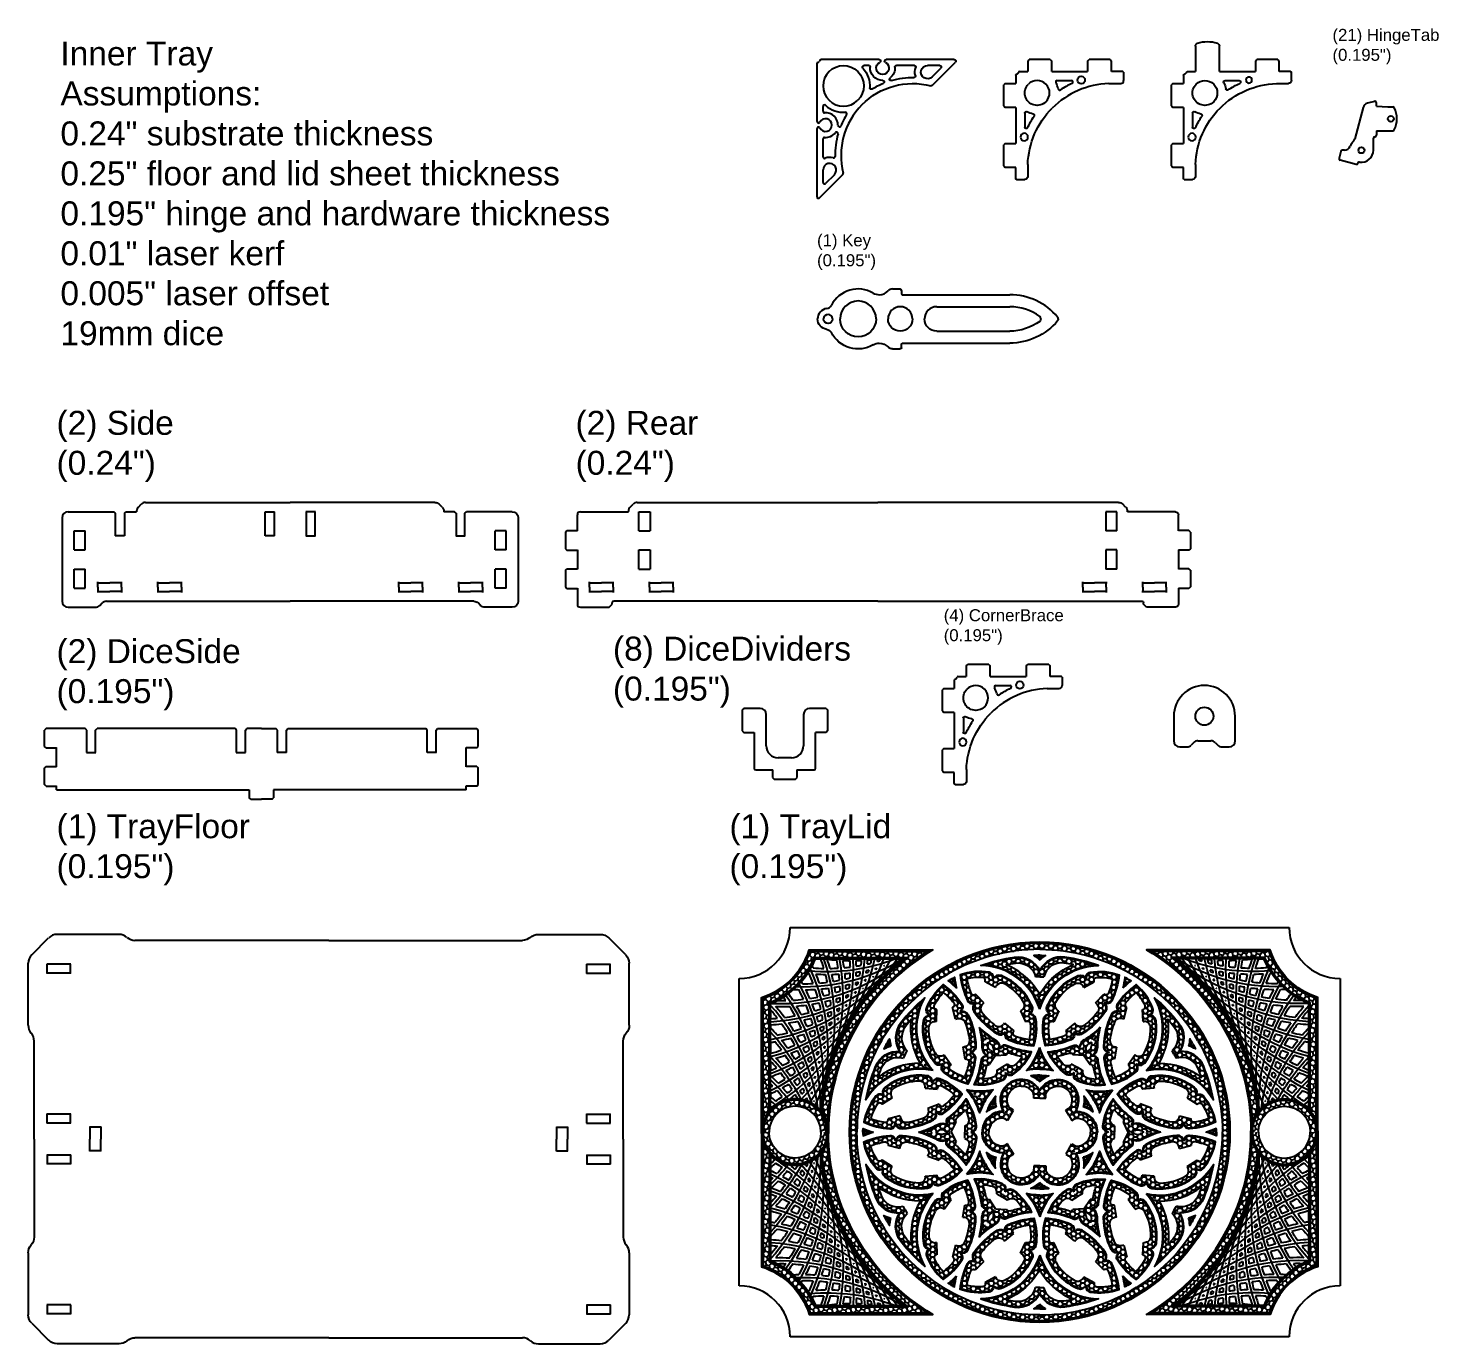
# Model space of a CAD drawing. Header units: inches. Extents: x 0.1 to 80.5, y -7.6 to 50.1.
# Drawn here: x 0.1 to 29.53, y 0.79 to 28.24 of the extents above; entities that cross this region are included whole.
import ezdxf

# ---------------------------------------------------------------- set-up
doc = ezdxf.new("R2010")
doc.units = ezdxf.units.IN
doc.header["$MEASUREMENT"] = 0
doc.styles.get("Standard").update_dxf_attribs({"font": 'arial.ttf'})
pattern_1 = [(0, (7.61312, -24.82188), (0.09375, 0.05412659), [0.0625, -0.125]), (120, (7.61312, -24.82188), (-0.09375, 0.05412659), [0.0625, -0.125]), (60, (7.61312, -24.82188), (2e-17, 0.10825318), [-0.125, 0.0625])]

# ---------------------------------------------------------------- blocks, each defined once
blk = doc.blocks.new('CornerBrace')
for p, q in [((0.077, 0), (0.25, 0)), ((0.25, 0.219), (0.281, 0.25)), ((0.25, 0.219), (0.25, 0)), ((0.719, 0.25), (0.281, 0.25)), ((0.719, 0.25), (0.75, 0.219)), ((0.75, 0), (0.75, 0.219)), ((0.75, 0), (1.5, 0)), ((1.5, 0.219), (1.531, 0.25)), ((1.5, 0.219), (1.5, 0)), ((1.969, 0.25), (1.531, 0.25)), ((1.969, 0.25), (2, 0.219)), ((2, 0), (2, 0.219)), ((2.234, 0), (2, 0)), ((0.867, -0.188), (1.161, -0.188)), ((1.94, -0.251), (2.19, -0.251)), ((2.25, -0.016), (2.25, -0.189))]:
    blk.add_line(p, q)
blk.add_circle((1.367, -0.178), 0.0781)
for centre, radius, start, end in [((0.077, -0.016), 0.0156, 90, 168.463), ((2.234, -0.016), 0.0156, 0, 90), ((0, 0), 0.0625, 315, 348.463), ((0.447, -0.447), 0.259, 315, 135), ((2, -2), 1.75, 91.9761, 135), ((0.867, -0.219), 0.0312, 90, 208.4852), ((0.447, -0.447), 0.447, 10.8768, 28.4852), ((2, -2), 1.938, 115.2088, 123.4062), ((1.161, -0.219), 0.0312, 295.2088, 90), ((2.188, -0.189), 0.0625, 271.9761, 0), ((0.916, -0.357), 0.0312, 190.8768, 303.4062)]:
    blk.add_arc(centre, radius, start, end)
blk = doc.blocks.new('CornerBrace_Full')
at = {"xscale": -1}
blk.add_blockref('CornerBrace', (0, 0), dxfattribs=at)
at = {"rotation": 270}
blk.add_blockref('CornerBrace', (0, 0), dxfattribs=at)
blk = doc.blocks.new('CornerBrace_Special_Half')
for p, q in [((-0.75, 0), (-0.75, 0.53)), ((-0.25, 0.53), (-0.25, 0)), ((-2.234, 0), (-2, 0)), ((-1.969, 0.25), (-2, 0.219)), ((-2, 0), (-2, 0.219)), ((-1.969, 0.25), (-1.531, 0.25)), ((-1.5, 0.219), (-1.531, 0.25)), ((-1.5, 0.219), (-1.5, 0)), ((-0.077, 0), (-0.25, 0)), ((-2.25, -0.016), (-2.25, -0.189)), ((-1.94, -0.251), (-2.19, -0.251)), ((-0.75, 0), (-1.5, 0)), ((-0.867, -0.188), (-1.161, -0.188))]:
    blk.add_line(p, q)
blk.add_circle((-1.367, -0.178), 0.0625)
for centre, radius, start, end in [((-0.688, 0.53), 0.0625, 109.4712, 180), ((-0.5, 0), 0.625, 70.5288, 109.4712), ((-0.313, 0.53), 0.0625, 0, 70.5288), ((-2.234, -0.016), 0.0156, 90, 180), ((-0.077, -0.016), 0.0156, 11.537, 90), ((-2.188, -0.189), 0.0625, 180, 268.0239), ((-2, -2), 1.75, 45, 88.0239), ((-1.161, -0.219), 0.0312, 90, 244.7912), ((-2, -2), 1.938, 56.5938, 64.7912), ((-0.447, -0.447), 0.447, 151.5148, 169.1232), ((-0.867, -0.219), 0.0312, 331.5148, 90), ((-0.447, -0.447), 0.259, 45, 225), ((0, 0), 0.0625, 191.537, 225), ((-0.916, -0.357), 0.0312, 236.5938, 349.1232)]:
    blk.add_arc(centre, radius, start, end)
blk = doc.blocks.new('CornerBrace_Special_Full')
blk.add_blockref('CornerBrace_Special_Half', (0, 0))
at = {"rotation": 270}
blk.add_blockref('CornerBrace', (0, 0), dxfattribs=at)
blk = doc.blocks.new('ArtCorner_Half')
for p, q in [((-2.864, 0), (-1.439, 0)), ((-2.401, -0.538), (-2.886, -0.053)), ((-2.402, -0.361), (-2.584, -0.178)), ((-2.562, -0.125), (-2.304, -0.125)), ((-2.03, -0.125), (-1.655, -0.125)), ((-1.295, 0), (-0.077, 0)), ((-1.079, -0.125), (-0.978, -0.125))]:
    blk.add_line(p, q)
for centre, radius, start, end in [((-2.864, -0.031), 0.0312, 90, 225), ((-0.077, -0.016), 0.0156, 11.537, 90), ((-2.562, -0.156), 0.0312, 90, 225), ((-2.304, -0.263), 0.138, 225, 90), ((-2.03, -0.156), 0.0312, 90, 201.2975), ((-2.304, -0.263), 0.263, 344.0964, 21.2975), ((-1.655, -0.156), 0.0312, 355.6021, 90), ((-1.367, -0.178), 0.258, 175.6021, 232.8048), ((-1.367, -0.178), 0.133, 116.0282, 63.9718), ((-1.439, -0.031), 0.0312, 296.0282, 90), ((-1.367, -0.178), 0.258, 268.8819, 4.3979), ((-1.295, -0.031), 0.0312, 90, 243.9718), ((-1.079, -0.156), 0.0312, 90, 184.3979), ((-0.55, -0.55), 0.55, 137.3468, 183.9614), ((-0.978, -0.156), 0.0312, 317.3468, 90), ((-0.55, -0.55), 0.425, 45, 225), ((0, 0), 0.0625, 191.537, 225), ((-2.379, -0.516), 0.0312, 225, 284.3226), ((-2, -2), 1.5, 45, 104.3226), ((-2.021, -0.344), 0.0312, 164.0964, 270.7179), ((-2, -2), 1.625, 73.938, 90.7179), ((-1.542, -0.408), 0.0312, 253.938, 52.8048), ((-1.373, -0.467), 0.0312, 88.8819, 247.7487), ((-2, -2), 1.625, 58.3276, 67.7487), ((-1.13, -0.59), 0.0312, 238.3276, 3.9614)]:
    blk.add_arc(centre, radius, start, end)
blk = doc.blocks.new('ArtCorner_Full')
blk.add_blockref('ArtCorner_Half', (0, 0))
at = {"xscale": -1, "rotation": 269.9999999999987}
blk.add_blockref('ArtCorner_Half', (0, 0), dxfattribs=at)
blk = doc.blocks.new('Key')
for p, q in [((0.717, 0.625), (0.875, 0.625)), ((0.906, 0.594), (0.906, 0.521)), ((0.921, 0.505), (3.167, 0.505)), ((1.64, 0.255), (3.167, 0.255))]:
    blk.add_line(p, q)
for centre, radius, start, end in [((0, 0), 0.625, 59.6389, 152.9519), ((0.717, 0.5), 0.125, 90, 137.1564), ((0.875, 0.594), 0.0312, 0, 90), ((0, 0), 0.375, 0, 180), ((0.442, 0.755), 0.25, 239.6389, 270), ((0.442, 0.755), 0.25, 270, 317.1564), ((0.921, 0.521), 0.0156, 180, 270), ((3.167, -0.796), 1.301, 39.9853, 90), ((-0.625, 0), 0.219, 97.1808, 180), ((-0.625, 0), 0.0938, 0, 180), ((-0.668, 0.341), 0.125, 277.1808, 332.9519), ((0.88, 0), 0.255, 0, 180), ((1.64, 0), 0.255, 90, 180), ((3.167, -0.796), 1.051, 53.6274, 90), ((3.753, 0), 0.0625, 0, 53.6274), ((4.115, 0), 0.0625, 360, 39.9853)]:
    blk.add_arc(centre, radius, start, end)
blk = doc.blocks.new('Key_Full')
blk.add_blockref('Key', (0, 0))
at = {"xscale": -1, "rotation": 180}
blk.add_blockref('Key', (0, 0), dxfattribs=at)
blk = doc.blocks.new('HingeTop')
for p, q in [((-0.279, 0.364), (-0.427, 0.325)), ((-0.24, 0.26), (-0.24, 0.334)), ((-0.515, 0.237), (-0.69, -0.417)), ((-0.24, 0.26), (0, 0.25)), ((0, 0.25), (0.106, 0.25)), ((-0.24, -0.25), (0, -0.25)), ((-0.24, -0.25), (-0.24, -0.344)), ((0, -0.25), (0.106, -0.25)), ((-0.302, -0.656), (-0.302, -0.406)), ((-0.271, -0.375), (-0.271, -0.375)), ((-0.979, -0.679), (-1.018, -0.823)), ((-0.664, -0.95), (-0.996, -0.861)), ((-0.906, -0.656), (-0.949, -0.656)), ((-0.625, -0.926), (-0.625, -0.928))]:
    blk.add_line(p, q)
for centre in [(0.062, 0), (-0.552, -0.656)]:
    blk.add_circle(centre, 0.0625)
for centre, radius, start, end in [((-0.394, 0.204), 0.125, 105, 165), ((-0.271, 0.334), 0.0312, 0, 105), ((0.106, 0.219), 0.0312, 25.9445, 90), ((-0.344, 0), 0.531, 334.0555, 25.9445), ((0.106, -0.219), 0.0312, 270, 334.0555), ((-0.906, -0.531), 0.125, 270, 340.5288), ((-0.552, -0.656), 0.25, 133.5947, 160.5288), ((-0.811, -0.385), 0.125, 313.5947, 345), ((-0.271, -0.406), 0.0312, 90, 180), ((-0.271, -0.344), 0.0312, 270, 0), ((-0.988, -0.831), 0.0312, 165, 255), ((-0.949, -0.688), 0.0312, 90, 165), ((-0.552, -0.656), 0.25, 261.3794, 0), ((-0.655, -0.92), 0.0312, 255, 345), ((-0.595, -0.934), 0.0312, 81.3794, 165)]:
    blk.add_arc(centre, radius, start, end)
blk = doc.blocks.new('BraceHole_Quarter')
at = {"color": 30, "true_color": 0xf8991e}
for p, q in [((-0.260625, 0.0925), (0, 0.0925)), ((-0.245, 0), (-0.245, 0.108125))]:
    blk.add_line(p, q, dxfattribs=at)
blk = doc.blocks.new('BraceHole')
blk.add_blockref('BraceHole_Quarter', (0, 0))
at = {"xscale": -1, "rotation": 180}
blk.add_blockref('BraceHole_Quarter', (0, 0), dxfattribs=at)
at = {"xscale": -1}
blk.add_blockref('BraceHole_Quarter', (0, 0), dxfattribs=at)
at = {"rotation": 180}
blk.add_blockref('BraceHole_Quarter', (0, 0), dxfattribs=at)
blk = doc.blocks.new('BraceHoles')
for p in [(0.5, 0), (1.75, 0)]:
    blk.add_blockref('BraceHole', p)
blk = doc.blocks.new('InteriorBox_Side')
for p, q in [((-3.168, 2.089), (-3.109, 2.148)), ((-3.021, 2.185), (0, 2.185)), ((-4.76, 1.865), (-4.76, 0.125)), ((-4.635, 1.99), (-3.676, 1.99)), ((-3.46, 1.959), (-3.429, 1.99)), ((-3.429, 1.99), (-3.205, 1.99)), ((-3.205, 2.001), (-3.205, 1.99)), ((-0.525, 1.99), (-0.33, 1.99)), ((-4.505, 1.592), (-4.275, 1.592)), ((-3.455, 1.49), (-3.65, 1.49)), ((-0.33, 1.49), (-0.525, 1.49)), ((-4.505, 1.194), (-4.275, 1.194)), ((-4.505, 0.796), (-4.275, 0.796)), ((-4.505, 0.398), (-4.275, 0.398)), ((-4.635, 0), (-4.062, 0)), ((-3.973, 0.037), (-3.922, 0.088)), ((-3.833, 0.125), (0, 0.125))]:
    blk.add_line(p, q)
at = {"color": 240, "true_color": 0xed1f24}
for p, q in [((-3.645, 1.959), (-3.676, 1.99)), ((-3.645, 1.49), (-3.645, 1.959)), ((-3.46, 1.959), (-3.46, 1.49)), ((-0.52, 1.49), (-0.52, 1.99)), ((-0.335, 1.99), (-0.335, 1.49)), ((-4.505, 1.194), (-4.505, 1.592)), ((-4.275, 1.194), (-4.275, 1.592)), ((-4.505, 0.398), (-4.505, 0.796)), ((-4.275, 0.398), (-4.275, 0.796))]:
    blk.add_line(p, q, dxfattribs=at)
for centre, start, end in [((-3.08, 2.001), 135, 180), ((-3.021, 2.06), 90, 135), ((-4.635, 1.865), 90, 180), ((-4.635, 0.125), 180, 270), ((-4.062, 0.125), 270, 315), ((-3.833, 0), 90, 135)]:
    blk.add_arc(centre, 0.125, start, end)
blk.add_blockref('BraceHoles', (-4.265, 0.418))
blk = doc.blocks.new('InnerTray_Side')
blk.add_blockref('InteriorBox_Side', (0, -0.125))
at = {"xscale": -1}
blk.add_blockref('InteriorBox_Side', (0, -0.125), dxfattribs=at)
blk = doc.blocks.new('InternalBox_Back')
for p, q in [((-5.205, -0.01), (-5.205, 0.001)), ((-5.168, 0.089), (-5.109, 0.148)), ((-5.021, 0.185), (0, 0.185)), ((-6.27, -0.408), (-6.27, -0.072)), ((-6.208, -0.01), (-5.205, -0.01)), ((-4.985, -0.01), (-4.755, -0.01)), ((-6.52, -0.434), (-6.52, -0.78)), ((-4.985, -0.408), (-4.755, -0.408)), ((-6.27, -0.806), (-6.27, -1.204)), ((-4.985, -0.806), (-4.755, -0.806)), ((-6.52, -1.23), (-6.52, -1.576)), ((-4.985, -1.204), (-4.755, -1.204)), ((-6.27, -1.602), (-6.27, -1.938)), ((-6.208, -2), (-5.605, -2)), ((0, -1.875), (-5.512, -1.875))]:
    blk.add_line(p, q)
at = {"color": 240, "true_color": 0xed1f24}
for p, q in [((-4.985, -0.408), (-4.985, -0.01)), ((-4.755, -0.01), (-4.755, -0.408)), ((-6.52, -0.434), (-6.489, -0.403)), ((-6.489, -0.403), (-6.27, -0.403)), ((-6.52, -0.78), (-6.489, -0.811)), ((-6.489, -0.811), (-6.27, -0.811)), ((-4.985, -1.204), (-4.985, -0.806)), ((-4.755, -0.806), (-4.755, -1.204)), ((-6.52, -1.23), (-6.489, -1.199)), ((-6.489, -1.199), (-6.27, -1.199)), ((-6.52, -1.576), (-6.489, -1.607)), ((-6.489, -1.607), (-6.27, -1.607))]:
    blk.add_line(p, q, dxfattribs=at)
at = {"color": 30, "true_color": 0xf8991e}
for p, q in [((-5.605, -2), (-5.543, -1.938)), ((-5.543, -1.938), (-5.543, -1.906))]:
    blk.add_line(p, q, dxfattribs=at)
for centre, radius, start, end in [((-5.08, 0.001), 0.125, 135, 180), ((-5.021, 0.06), 0.125, 90, 135), ((-6.208, -0.072), 0.0625, 90, 180), ((-6.208, -1.938), 0.0625, 180, 270)]:
    blk.add_arc(centre, radius, start, end)
blk.add_arc((-5.512, -1.906), 0.0312, 90, 180, dxfattribs=at)
blk.add_blockref('BraceHoles', (-6.27, -1.582))
blk = doc.blocks.new('InnerTray_Back')
blk.add_blockref('InternalBox_Back', (0.4875, 0.1875))
at = {"xscale": -1}
blk.add_blockref('InternalBox_Back', (0.4875, 0.1875), dxfattribs=at)
blk = doc.blocks.new('DiceTab')
for p, q in [((-0.85875, 0.64), (-0.89, 0.60875)), ((-0.89, 0.60875), (-0.89, 0.17125)), ((-0.515, 0.64), (-0.85875, 0.64)), ((0.85875, 0.64), (0.515, 0.64)), ((0.85875, 0.64), (0.89, 0.60875)), ((0.89, 0.60875), (0.89, 0.17125)), ((-0.39, -0.14), (-0.39, 0.515)), ((0.39, 0.515), (0.39, -0.14)), ((-0.89, 0.17125), (-0.85875, 0.14)), ((-0.85875, 0.14), (-0.64, 0.14)), ((-0.64, 0.14), (-0.64, -0.60875)), ((0.64, -0.60875), (0.64, 0.14)), ((0.85875, 0.14), (0.64, 0.14)), ((0.89, 0.17125), (0.85875, 0.14)), ((0.14, -0.39), (-0.14, -0.39)), ((-0.60875, -0.64), (-0.25, -0.64)), ((-0.22375, -0.835), (0.22375, -0.835)), ((0.25, -0.64), (0.60875, -0.64))]:
    blk.add_line(p, q)
at = {"color": 240, "true_color": 0xed1f24}
for p, q in [((-0.255, -0.64), (-0.255, -0.80375)), ((-0.255, -0.80375), (-0.22375, -0.835)), ((0.22375, -0.835), (0.255, -0.80375)), ((0.255, -0.80375), (0.255, -0.64))]:
    blk.add_line(p, q, dxfattribs=at)
for centre, radius, start, end in [((-0.515, 0.515), 0.125, 0, 90), ((0.515, 0.515), 0.125, 90, 180), ((-0.14, -0.14), 0.25, 180, 270), ((0.14, -0.14), 0.25, 270, 0), ((-0.60875, -0.60875), 0.03125, 180, 270), ((0.60875, -0.60875), 0.03125, 270, 360)]:
    blk.add_arc(centre, radius, start, end)
blk = doc.blocks.new('DiceHolder')
for p, q in [((-0.64, 0), (-0.64, -0.515)), ((0.64, -0.515), (0.64, 0)), ((-0.224, -0.552), (-0.276, -0.603)), ((-0.136, -0.515), (0.136, -0.515)), ((0.224, -0.552), (0.276, -0.603)), ((-0.515, -0.64), (-0.364, -0.64)), ((0.364, -0.64), (0.515, -0.64))]:
    blk.add_line(p, q)
blk.add_circle((0, 0), 0.188)
for centre, radius, start, end in [((0, 0), 0.64, 0, 180), ((-0.515, -0.515), 0.125, 180, 270), ((-0.136, -0.64), 0.125, 90, 135), ((0.136, -0.64), 0.125, 45, 90), ((0.515, -0.515), 0.125, 270, 0), ((-0.364, -0.515), 0.125, 270, 315), ((0.364, -0.515), 0.125, 225, 270)]:
    blk.add_arc(centre, radius, start, end)
blk = doc.blocks.new('TrayBottom_Quarter')
at = {"color": 0}
for p, q in [((-6.197, 3.843), (-5.843, 4.197)), ((-4.374, 4.27), (-5.666, 4.27)), ((0, 4.145), (-4.043, 4.145)), ((-6.27, 2.374), (-6.27, 3.666)), ((-5.38, 3.645), (-5.88, 3.645)), ((-5.875, 3.455), (-5.875, 3.65)), ((-5.385, 3.455), (-5.385, 3.65)), ((-5.38, 3.46), (-5.88, 3.46)), ((-6.145, 0), (-6.145, 2.043)), ((-5.38, 0.52), (-5.88, 0.52)), ((-5.38, 0.335), (-5.88, 0.335)), ((-5.875, 0.33), (-5.875, 0.525)), ((-5.385, 0.33), (-5.385, 0.525)), ((-4.75, 0.245), (-4.99, 0.245)), ((-4.985, 0.255), (-4.985, 0)), ((-4.755, 0.255), (-4.755, 0))]:
    blk.add_line(p, q, dxfattribs=at)
for centre, start, end in [((-5.666, 4.02), 90, 135), ((-4.374, 4.02), 48.5904, 90), ((-4.043, 4.395), 228.5904, 270), ((-6.02, 3.666), 135, 180), ((-6.02, 2.374), 180, 221.4096), ((-6.395, 2.043), 0, 41.4096)]:
    blk.add_arc(centre, 0.25, start, end, dxfattribs=at)
blk = doc.blocks.new('TrayBottom_Full')
at = {"color": 1}
blk.add_blockref('TrayBottom_Quarter', (0, 0), dxfattribs=at)
at = {"color": 1, "xscale": -1}
blk.add_blockref('TrayBottom_Quarter', (0, 0), dxfattribs=at)
at = {"color": 1, "xscale": -1, "rotation": 180}
blk.add_blockref('TrayBottom_Quarter', (0, 0), dxfattribs=at)
at = {"color": 1, "rotation": 180}
blk.add_blockref('TrayBottom_Quarter', (0, 0), dxfattribs=at)
blk = doc.blocks.new('RoseWindow_Segment2')
h = blk.add_hatch()
h.set_pattern_fill('HONEY', color=5, scale=0.5)
h.paths.add_polyline_path([(0, 3.938, 0.131652), (-1.969, 3.41), (-1.906, 3.302, -0.131652), (0, 3.813)])
h = blk.add_hatch()
h.set_pattern_fill('HONEY', color=5, scale=0.5)
h.paths.add_polyline_path([(-0.7, 3.493, -0.013776), (-0.506, 3.526, -0.388017), (-0.088, 3.242), (0, 3.242), (0, 3.367, 0.304021), (-0.522, 3.635, 0.043611), (-1.144, 3.489, -0.294741), (0, 2.614), (0, 2.875, 0.166909)])
h = blk.add_hatch()
h.set_pattern_fill('HONEY', color=5, scale=0.5)
h.set_pattern_definition(pattern_1)
h.paths.add_polyline_path([(0, 3.672, 0.004997), (-0.073, 3.671, -0.037815), (0, 3.608)])
h = blk.add_hatch()
h.set_pattern_fill('HONEY', color=5, scale=0.5)
h.paths.add_polyline_path([(-1.057, 3.321, 0.127072), (-1.641, 3.27, 0.082841), (-1.49, 2.748, 0.384462), (-1.345, 2.704, 0.310786), (-1.36, 2.522, 0.10182), (-0.879, 2.061, 0.331316), (-0.71, 2.09, 0.361786), (-0.651, 1.942, 0.081475), (-0.132, 1.813, 0.118788), (-0.095, 2.361, 0.356111), (-0.229, 2.458, 0.356111), (-0.166, 2.611, 0.200367), (-0.805, 3.249, 0.326433), (-0.975, 3.191, 0.387869)])
h.paths.add_polyline_path([(-1.14, 3.138), (-0.919, 3.02), (-0.906, 3.044, -0.41857), (-0.735, 3.095, -0.132946), (-0.337, 2.708, -0.445822), (-0.392, 2.531), (-0.398, 2.528), (-0.294, 2.301), (-0.28, 2.307, -0.519094), (-0.191, 2.256, -0.076736), (-0.213, 1.932, -0.051117), (-0.519, 2.007, -0.521796), (-0.546, 2.106), (-0.541, 2.112), (-0.733, 2.272), (-0.755, 2.246, -0.398993), (-0.926, 2.226, -0.06358), (-1.206, 2.498, -0.381687), (-1.197, 2.665), (-1.163, 2.699), (-1.34, 2.876, -0.511364), (-1.438, 2.901, -0.04923), (-1.519, 3.193, -0.077516), (-1.193, 3.226, -0.527973)], flags=16)
h = blk.add_hatch()
h.set_pattern_fill('HONEY', color=5, scale=0.5)
h.paths.add_polyline_path([(-1.79, 3.205, 0.011181), (-1.836, 3.18), (-1.761, 3.05, -0.021815)])
h = blk.add_hatch()
h.set_pattern_fill('HONEY', color=5, scale=0.5)
h.set_pattern_definition(pattern_1)
h.paths.add_polyline_path([(-0.703, 1.794, 0.403243), (-0.827, 1.73, 0.213172), (-0.935, 1.912, -0.052235), (-1.235, 2.139), (-1.085, 1.879, 0.010007), (-1.02, 1.836, -0.240281), (-0.962, 1.739), (-0.957, 1.657), (-0.923, 1.599), (-0.695, 1.614, -0.375257), (-0.619, 1.645, 0.034304), (-0.365, 1.577, -0.047832), (-0.493, 1.42, -0.412719), (-0.669, 1.418), (-0.781, 1.353), (-0.719, 1.245, 0.356111), (-0.555, 1.221, 0.123734), (-0.192, 1.662, -0.073431)])
h = blk.add_hatch()
h.set_pattern_fill('HONEY', color=5, scale=0.5)
h.paths.add_polyline_path([(0, 1.716, -0.089688), (-0.236, 1.307, -0.044754), (0, 1.328)])
h = blk.add_hatch()
h.set_pattern_fill('HONEY', color=5, scale=0.5)
h.paths.add_polyline_path([(-0.594, 1.028), (-0.531, 0.92, -0.378352), (-0.15, 0.843, -0.163322), (-0.125, 0.768), (-0.125, 0.706), (0, 0.706), (0, 0.868, 0.39948)])
h = blk.add_hatch()
h.set_pattern_fill('HONEY', color=5, scale=0.5)
h.paths.add_polyline_path([(0, 1.172, 0.028067), (-0.131, 1.165, -0.072161), (0, 1.072)])
at = {"color": 1}
for p, q in [((0, 3.242), (-0.088, 3.242)), ((-0.919, 3.02), (-1.14, 3.138)), ((-0.919, 3.02), (-0.906, 3.044)), ((-1.163, 2.699), (-1.34, 2.876)), ((-1.163, 2.699), (-1.197, 2.665)), ((-0.398, 2.528), (-0.294, 2.301)), ((-0.733, 2.272), (-0.755, 2.246)), ((-0.733, 2.272), (-0.541, 2.112)), ((-0.541, 2.112), (-0.546, 2.106)), ((-0.962, 1.739), (-0.957, 1.657)), ((-0.923, 1.599), (-0.695, 1.614)), ((-0.669, 1.418), (-0.781, 1.353)), ((-0.125, 0.706), (-0.125, 0.768)), ((0, 0.706), (-0.125, 0.706))]:
    blk.add_line(p, q, dxfattribs=at)
at = {"color": 30, "true_color": 0xf8991e}
for p, q in [((-0.392, 2.531), (-0.398, 2.528)), ((-0.28, 2.307), (-0.294, 2.301))]:
    blk.add_line(p, q, dxfattribs=at)
at = {"color": 5}
for points in [[(0, 2.565, 0.321279), (-1.227, 3.477, -0.049192), (-0.524, 3.65, -0.330437), (0, 3.367)], [(0, 2.614, 0.294741), (-1.144, 3.489, -0.043611), (-0.522, 3.635, -0.304021), (0, 3.367)], [(0, 3.688, 0.008295), (-0.122, 3.685, -0.063398), (0, 3.586)], [(0, 3.672, 0.004997), (-0.073, 3.671, -0.037815), (0, 3.608, -0.037815)], [(-0.975, 3.191, 0.485345), (-1.054, 3.336, 0.129731), (-1.658, 3.28, 0.084713), (-1.504, 2.741, 0.482815), (-1.345, 2.704)], [(-0.975, 3.191, 0.387869), (-1.057, 3.321, 0.127072), (-1.641, 3.27, 0.082841), (-1.49, 2.748, 0.384462), (-1.345, 2.704, 0.482815)], [(-0.229, 2.458, 0.44711), (-0.152, 2.617, 0.200367), (-0.799, 3.264, 0.410572), (-0.975, 3.191)], [(-0.229, 2.458, 0.356111), (-0.166, 2.611, 0.200367), (-0.805, 3.249, 0.326433), (-0.975, 3.191, 0.410572)], [(-1.844, 3.193, -0.015837), (-1.777, 3.229, 0.03242), (-1.733, 3.001)], [(-1.836, 3.18, -0.011181), (-1.79, 3.205, 0.021815), (-1.761, 3.05, 0.021815)], [(-1.345, 2.704, 0.393664), (-1.373, 2.513, 0.10182), (-0.888, 2.048, 0.41894), (-0.71, 2.09)], [(-1.345, 2.704, 0.310786), (-1.36, 2.522, 0.10182), (-0.879, 2.061, 0.331316), (-0.71, 2.09, 0.41894)], [(-0.71, 2.09, 0.45582), (-0.657, 1.927, 0.083347), (-0.121, 1.797, 0.121441), (-0.079, 2.364, 0.44711), (-0.229, 2.458)], [(-0.71, 2.09, 0.361786), (-0.651, 1.942, 0.081475), (-0.132, 1.813, 0.118788), (-0.095, 2.361, 0.356111), (-0.229, 2.458, 0.44711)], [(-1.264, 2.188, 0.059805), (-0.927, 1.926, -0.285347), (-0.827, 1.73)], [(-1.235, 2.139, 0.052235), (-0.935, 1.912, -0.213172), (-0.827, 1.73)], [(-0.719, 1.245, 0.44711), (-0.546, 1.209, 0.128464), (-0.168, 1.675, -0.076499), (-0.697, 1.808, 0.509774), (-0.827, 1.73)], [(-0.719, 1.245, 0.356111), (-0.555, 1.221, 0.123734), (-0.192, 1.662, -0.073431), (-0.703, 1.794, 0.403243), (-0.827, 1.73, 0.509774)], [(0, 1.312, 0.053489), (-0.278, 1.283, 0.107286), (0, 1.765)], [(0, 1.328, 0.044754), (-0.236, 1.307, 0.089688), (0, 1.716, 0.089688)], [(0, 1.187, 0.039682), (-0.188, 1.173, -0.104136), (0, 1.05)], [(0, 1.172, 0.028067), (-0.131, 1.165, -0.072161), (0, 1.072, -0.072161)]]:
    blk.add_lwpolyline(points, format="xyb", dxfattribs=at)
at = {"color": 1}
blk.add_lwpolyline([(0, 2.875, 0.166909), (-0.7, 3.493, -0.013776), (-0.506, 3.526, -0.388017), (-0.088, 3.242)], format="xyb", dxfattribs=at)
at = {"color": 5}
for centre, radius, start, end in [((0, 0), 3.813, 90, 120), ((-0.384, 0.666), 0.434, 27.6977, 120), ((-0.381, 0.636), 0.446, 31.3057, 118.4086)]:
    blk.add_arc(centre, radius, start, end, dxfattribs=at)
at = {"color": 1}
for centre, radius, start, end in [((-1.25, 2.165), 1.063, 86.9424, 104.6722), ((0, 3.46), 1.542, 189.962, 201.2356), ((-1.197, 3.164), 0.0625, 335.6109, 86.9424), ((-0.796, 2.985), 0.125, 61.0308, 151.8817), ((-1.25, 2.165), 1.063, 30.7394, 61.0308), ((-1.379, 2.924), 0.0625, 201.2356, 309.5699), ((-1.108, 2.576), 0.125, 135, 218.5649), ((-0.444, 2.644), 0.125, 294.6259, 30.7394), ((0, 3.46), 1.542, 218.5649, 233.1167), ((-0.851, 2.326), 0.125, 233.1167, 320.1233), ((-0.498, 2.066), 0.0625, 140.1233, 250.3447), ((-0.254, 2.25), 0.0625, 4.8916, 114.6259), ((-1.25, 2.165), 1.063, 347.3395, 4.8916), ((0, 3.46), 1.917, 235.5502, 237.8435), ((-1.087, 1.731), 0.125, 3.7996, 57.8435), ((0, 3.46), 1.542, 250.3447, 262.0496), ((-0.639, 1.586), 0.0625, 71.1728, 153.4486), ((0, 3.46), 1.917, 251.1728, 259.0315), ((-1.25, 2.165), 1.063, 315.466, 326.4199), ((-0.582, 1.508), 0.125, 225.7585, 315.466), ((-0.384, 0.666), 0.294, 37.1031, 120), ((-0.25, 0.768), 0.125, 360, 37.1031)]:
    blk.add_arc(centre, radius, start, end, dxfattribs=at)
blk = doc.blocks.new('Screen_SideRework')
h = blk.add_hatch()
h.set_pattern_fill('HONEY', color=5, scale=0.5, angle=15)
h.set_pattern_definition([(15, (-23.708393, 19.61199), (0.076546554, 0.076546554), [0.0625, -0.125]), (135, (-23.708393, 19.61199), (-0.10456454, 0.02801798), [0.0625, -0.125]), (75, (-23.708393, 19.61199), (-0.02801798, 0.10456454), [-0.125, 0.0625])])
h.paths.add_polyline_path([(2.763, 3.77), (0.317, 3.77, -0.234253), (-0.666, 2.787), (-0.666, 0.206, -0.095804), (-0.541, 0.44), (-0.541, 2.7, 0.206138), (0.404, 3.645), (2.36, 3.645, 0.211645), (0.56, 0.416, -0.089906), (0.67, 0.192, -0.247846)])
h = blk.add_hatch()
h.set_pattern_fill('HONEY', color=5, scale=0.5, angle=15)
h.paths.add_polyline_path([(0.541, 0), (0.666, 0, 1), (-0.666, 0), (-0.541, 0, -1)])
at = {"color": 5}
for points in [[(-0.697, 0), (-0.697, 2.81, 0.241965), (0.294, 3.801), (2.875, 3.801, 0.266175), (0.697, 0, 1)], [(-0.682, 0), (-0.682, 2.798, 0.238072), (0.305, 3.786), (2.819, 3.786, 0.262732), (0.682, 0, 1)], [(-0.666, 0), (-0.666, 2.787, 0.234253), (0.317, 3.77), (2.763, 3.77, 0.259389), (0.666, 0, 1)]]:
    blk.add_lwpolyline(points, format="xyb", close=True, dxfattribs=at)
for points in [[(-0.541, 0.389), (-0.541, 2.7, 0.206138), (0.404, 3.645), (2.36, 3.645, 0.214434), (0.556, 0.367, 0.214434)], [(-0.526, 0.409), (-0.526, 2.689, 0.202897), (0.414, 3.629), (2.313, 3.629, 0.21069), (0.542, 0.387, 0.21069)], [(-0.51, 0.429), (-0.51, 2.679, 0.199711), (0.425, 3.614), (2.268, 3.614, 0.207093), (0.528, 0.406, 0.207093)]]:
    blk.add_lwpolyline(points, format="xyb", dxfattribs=at)
at = {"color": 1}
blk.add_arc((0, 0), 0.541, 0, 180, dxfattribs=at)
blk = doc.blocks.new('Rework_Cutouts')
at = {"color": 1}
for p, q in [((0.535, 3.614), (0.425, 3.614)), ((1.782, 3.614), (1.736, 3.614)), ((-0.51, 2.55), (-0.51, 2.366)), ((-0.51, 2.24), (-0.51, 2.175)), ((-0.51, 1.872), (-0.51, 1.657)), ((-0.51, 1.477), (-0.51, 1.29)), ((-0.51, 1.005), (-0.51, 0.939)), ((-0.51, 0.801), (-0.51, 0.737))]:
    blk.add_line(p, q, dxfattribs=at)
for centre, radius, start, end in [((-1.166, 4.27), 1.721, 332.2157, 337.588), ((-3.111, 2.302), 3.875, 16.6951, 19.7912), ((-3.111, 2.302), 4, 16.1561, 19.0502), ((1.179, 7.575), 4, 262.6889, 265.583), ((-2.935, 2.857), 3.875, 8.3694, 10.8543), ((1.179, 7.575), 4, 267.4293, 269.5842), ((-2.935, 2.857), 4, 8.2419, 10.3968), ((-2.721, 3.399), 3.875, 0.6737, 2.6035), ((1.179, 7.575), 4, 271.3759, 273.0066), ((-2.721, 3.399), 4, 0.9065, 2.5371), ((-2.471, 3.925), 3.875, 353.397, 354.8972), ((-2.471, 3.925), 4, 353.9809, 355.1812), ((1.179, 7.575), 4, 274.8188, 276.0191), ((-2.186, 4.433), 3.875, 346.417, 347.5428), ((-2.186, 4.433), 4, 347.3733, 348.1729), ((0.671, 7.289), 3.875, 285.6711, 286.4324), ((1.179, 7.575), 4, 277.914, 278.0053), ((-1.866, 4.92), 3.875, 339.6545, 340.303), ((-1.166, 4.27), 1.721, 318.8546, 326.108), ((0.671, 7.289), 4, 264.1383, 264.5768), ((-3.249, 1.736), 3.875, 20.6081, 23.9245), ((-3.249, 1.736), 4, 24.9884, 25.6568), ((0.671, 7.289), 3.875, 265.6407, 268.9571), ((0.671, 7.289), 4, 266.6019, 269.496), ((-3.249, 1.736), 4, 20.0692, 22.9633), ((-3.111, 2.302), 3.875, 12.2824, 14.7673), ((0.671, 7.289), 3.875, 270.8848, 273.3697), ((0.671, 7.289), 4, 271.3424, 273.4972), ((-3.111, 2.302), 4, 12.1549, 14.3098), ((-2.935, 2.857), 3.875, 4.5867, 6.5165), ((0.671, 7.289), 3.875, 275.2226, 277.1524), ((0.671, 7.289), 4, 275.289, 276.9196), ((-2.935, 2.857), 4, 4.8195, 6.4501), ((-2.721, 3.399), 3.875, 357.3101, 358.8103), ((-2.721, 3.399), 4, 357.894, 359.0942), ((0.184, 6.97), 3.875, 286.3703, 287.496), ((0.671, 7.289), 3.875, 279.0158, 280.516), ((0.671, 7.289), 4, 278.7319, 279.9321), ((-2.471, 3.925), 3.875, 350.3301, 351.4558), ((-2.471, 3.925), 4, 351.2863, 352.086), ((0.184, 6.97), 3.875, 289.5841, 290.3455), ((0.671, 7.289), 4, 281.8271, 282.6267), ((0.671, 7.289), 3.875, 282.4572, 283.583), ((-2.186, 4.433), 3.875, 343.5676, 344.3289), ((-1.866, 4.92), 3.875, 334.2848, 334.4013), ((0.184, 6.97), 4, 291.1195, 291.2391), ((-0.28, 6.618), 3.875, 299.5118, 299.6282), ((-2.186, 4.433), 4, 342.674, 342.7935), ((-2.186, 4.433), 4, 344.9505, 345.3296), ((0.184, 6.97), 3.875, 292.6673, 293.0327), ((0.671, 7.289), 4, 284.6704, 285.0495), ((-1.866, 4.92), 3.875, 336.9673, 337.3327), ((-1.514, 5.384), 3.875, 330.3718, 330.4882), ((0.671, 7.289), 4, 287.2065, 287.326), ((0.184, 6.97), 3.875, 295.5987, 295.7152), ((-1.866, 4.92), 4, 338.7609, 338.8805), ((-1.166, 4.27), 1.721, 306.6219, 311.2346), ((0.184, 6.97), 4, 266.9096, 268.4898), ((-3.348, 1.162), 3.875, 24.5212, 27.8375), ((-3.348, 1.162), 4, 28.9015, 29.6004), ((0.184, 6.97), 3.875, 269.5538, 272.8701), ((0.184, 6.97), 4, 270.515, 273.4091), ((-3.348, 1.162), 4, 23.9822, 26.8763), ((-3.249, 1.736), 3.875, 16.1955, 18.6804), ((0.184, 6.97), 3.875, 274.7979, 277.2828), ((0.184, 6.97), 4, 275.2554, 277.4103), ((-3.249, 1.736), 4, 16.068, 18.2229), ((-3.111, 2.302), 3.875, 8.4998, 10.4296), ((0.184, 6.97), 3.875, 279.1356, 281.0655), ((0.184, 6.97), 4, 279.202, 280.8327), ((-3.111, 2.302), 4, 8.7326, 10.3632), ((-2.935, 2.857), 3.875, 1.2231, 2.7233), ((0.184, 6.97), 3.875, 282.9289, 284.429), ((0.184, 6.97), 4, 282.6449, 283.8451), ((-2.935, 2.857), 4, 1.807, 3.0073), ((-0.28, 6.618), 3.875, 290.2833, 291.409), ((-2.721, 3.399), 3.875, 354.2431, 355.3689), ((-2.721, 3.399), 4, 355.1994, 355.999), ((-0.28, 6.618), 3.875, 293.4972, 294.2585), ((0.184, 6.97), 4, 285.7401, 286.5398), ((-2.471, 3.925), 3.875, 347.4806, 348.2419), ((-2.186, 4.433), 3.875, 338.1979, 338.3143), ((-0.28, 6.618), 4, 295.0326, 295.1521), ((-0.719, 6.235), 3.875, 303.4248, 303.5413), ((-2.471, 3.925), 4, 346.587, 346.7066), ((-2.471, 3.925), 4, 348.8635, 349.2427), ((-0.28, 6.618), 3.875, 296.5804, 296.9458), ((0.184, 6.97), 4, 288.5834, 288.9625), ((-2.186, 4.433), 3.875, 340.8803, 341.2457), ((-1.166, 4.27), 1.721, 297.5433, 302.4598), ((-0.28, 6.618), 3.875, 268.6678, 271.3112), ((-3.408, 0.582), 3.875, 33.9062, 35.2325), ((-3.408, 0.582), 4, 32.8145, 35.2109), ((-0.28, 6.618), 3.875, 273.4668, 276.7832), ((-0.28, 6.618), 4, 274.428, 277.3221), ((-3.348, 1.162), 3.875, 20.1085, 22.5934), ((-0.28, 6.618), 3.875, 278.7109, 281.1958), ((-0.28, 6.618), 4, 279.1685, 281.3233), ((-3.348, 1.162), 4, 19.981, 22.1359), ((-3.249, 1.736), 3.875, 12.4128, 14.3426), ((-0.28, 6.618), 3.875, 283.0487, 284.9785), ((-0.28, 6.618), 4, 283.1151, 284.7457), ((-3.249, 1.736), 4, 12.6456, 14.2762), ((-3.111, 2.302), 3.875, 5.1362, 6.6363), ((-0.28, 6.618), 3.875, 286.8419, 288.3421), ((-0.28, 6.618), 4, 286.5579, 287.7582), ((-3.111, 2.302), 4, 5.7201, 6.9203), ((-0.719, 6.235), 3.875, 294.1963, 295.3221), ((-2.935, 2.857), 3.875, 358.1562, 359.2819), ((-2.935, 2.857), 4, 356.6896, 357.0688), ((-0.719, 6.235), 4, 296.4095, 296.7886), ((-0.28, 6.618), 4, 289.6531, 290.4528), ((-2.935, 2.857), 4, 359.1124, 359.9121), ((-0.719, 6.235), 3.875, 297.4102, 298.1716), ((-2.721, 3.399), 3.875, 348.7064, 349.0718), ((-2.721, 3.399), 3.875, 351.3936, 352.155), ((-2.471, 3.925), 3.875, 342.1109, 342.2274), ((-0.719, 6.235), 4, 298.9456, 299.0652), ((-1.131, 5.823), 3.875, 307.3378, 307.4543), ((-2.721, 3.399), 4, 350.5001, 350.6196), ((-2.721, 3.399), 4, 352.7766, 353.1557), ((-0.719, 6.235), 3.875, 300.4934, 300.8588), ((-0.28, 6.618), 4, 292.4965, 292.8756), ((-2.471, 3.925), 3.875, 344.7934, 345.1588), ((-3.428, 0), 3.875, 37.8192, 41.1575), ((-0.719, 6.235), 3.875, 273.0959, 275.2243), ((-0.28, 6.618), 4, 268.216, 272.4029), ((-3.428, 0), 4, 36.7276, 40.9145), ((-0.719, 6.235), 3.875, 277.3799, 280.6962), ((-3.408, 0.582), 3.875, 28.4342, 31.7506), ((-3.408, 0.582), 4, 27.8953, 30.7894), ((-0.719, 6.235), 3.875, 282.624, 285.1089), ((-0.719, 6.235), 4, 283.0815, 285.2364), ((-3.348, 1.162), 3.875, 16.3258, 18.2557), ((-0.719, 6.235), 3.875, 286.9617, 288.8916), ((-0.719, 6.235), 4, 287.0281, 288.6587), ((-3.348, 1.162), 4, 16.5587, 18.1893), ((-3.249, 1.736), 3.875, 9.0492, 10.5494), ((-0.719, 6.235), 3.875, 290.755, 292.2551), ((-0.719, 6.235), 4, 290.471, 291.6712), ((-3.249, 1.736), 4, 9.6331, 10.8334), ((-1.131, 5.823), 3.875, 298.1094, 299.2351), ((-3.111, 2.302), 3.875, 2.0692, 3.195), ((-0.719, 6.235), 4, 293.5662, 294.3659), ((-3.111, 2.302), 4, 3.0254, 3.8251), ((-1.131, 5.823), 3.875, 301.3233, 302.0846), ((-1.131, 5.823), 4, 300.3225, 300.7017), ((-3.111, 2.302), 4, 0.6027, 0.9818), ((-1.514, 5.384), 3.875, 308.3195, 308.6849), ((-2.935, 2.857), 3.875, 352.6194, 352.9849), ((-2.935, 2.857), 3.875, 355.3067, 356.068), ((-2.721, 3.399), 3.875, 346.024, 346.1404), ((-1.131, 5.823), 4, 302.8586, 302.9782), ((-1.514, 5.384), 3.875, 311.2509, 311.3673), ((-2.935, 2.857), 4, 354.4131, 354.5327), ((-1.131, 5.823), 3.875, 304.4064, 304.7719), ((-0.719, 6.235), 4, 272.9991, 276.3159), ((-3.408, -0.582), 4, 40.6406, 43.5808), ((-1.131, 5.823), 3.875, 281.2929, 284.6093), ((-3.428, 0), 3.875, 32.3473, 35.6636), ((-0.719, 6.235), 4, 278.3411, 281.2352), ((-3.428, 0), 4, 31.8083, 34.7024), ((-1.131, 5.823), 3.875, 286.537, 289.0219), ((-3.408, 0.582), 3.875, 24.0216, 26.5065), ((-3.408, 0.582), 4, 23.8941, 26.0489), ((-1.131, 5.823), 3.875, 290.8748, 292.8046), ((-1.131, 5.823), 4, 290.9412, 292.5718), ((-3.408, 0.582), 4, 20.4717, 22.1023), ((-3.348, 1.162), 3.875, 12.9623, 14.4624), ((-1.131, 5.823), 3.875, 294.668, 296.1682), ((-1.131, 5.823), 4, 294.384, 295.5843), ((-3.348, 1.162), 4, 13.5462, 14.7464), ((-1.514, 5.384), 3.875, 302.0224, 303.1482), ((-3.249, 1.736), 3.875, 5.9823, 7.108), ((-1.131, 5.823), 4, 297.4792, 298.2789), ((-3.249, 1.736), 4, 6.9385, 7.7382), ((-1.514, 5.384), 3.875, 305.2363, 305.9977), ((-1.514, 5.384), 4, 304.2356, 304.6147), ((-3.249, 1.736), 4, 4.5157, 4.8949), ((-1.866, 4.92), 3.875, 312.2325, 312.5979), ((-3.111, 2.302), 3.875, 356.5325, 356.8979), ((-3.111, 2.302), 3.875, 359.2197, 359.9811), ((-2.935, 2.857), 3.875, 349.937, 350.0535), ((-1.514, 5.384), 4, 306.7717, 306.8912), ((-1.866, 4.92), 3.875, 315.1639, 315.2804), ((-3.111, 2.302), 4, 358.3261, 358.4457), ((-1.131, 5.823), 4, 278.9341, 280.229), ((-3.408, -0.582), 3.875, 36.2603, 39.5766), ((-1.131, 5.823), 4, 282.2541, 285.1482), ((-3.408, -0.582), 4, 35.7214, 38.6154), ((-1.514, 5.384), 3.875, 290.4501, 292.935), ((-3.428, 0), 3.875, 27.9346, 30.4195), ((-1.131, 5.823), 4, 286.9945, 289.1494), ((-3.428, 0), 4, 27.8071, 29.962), ((-1.514, 5.384), 3.875, 294.7878, 296.7176), ((-1.514, 5.384), 4, 294.8542, 296.4848), ((-3.408, 0.582), 3.875, 20.2389, 22.1687), ((-3.408, 0.582), 3.875, 16.8753, 18.3755), ((-1.514, 5.384), 3.875, 298.581, 300.0812), ((-1.514, 5.384), 4, 298.2971, 299.4973), ((-3.408, 0.582), 4, 17.4592, 18.6594), ((-1.866, 4.92), 3.875, 305.9355, 307.0612), ((-3.348, 1.162), 3.875, 9.8953, 11.021), ((-1.514, 5.384), 4, 301.3923, 302.1919), ((-3.348, 1.162), 4, 10.8515, 11.6512), ((-1.866, 4.92), 3.875, 309.1494, 309.9107), ((-1.866, 4.92), 4, 308.1486, 308.5278), ((-3.348, 1.162), 4, 8.4288, 8.8079), ((-2.186, 4.433), 3.875, 316.1456, 316.511), ((-3.249, 1.736), 3.875, 3.1328, 3.8941), ((-3.249, 1.736), 3.875, 0.4455, 0.811), ((-2.186, 4.433), 3.875, 319.077, 319.1934), ((-3.111, 2.302), 3.875, 353.8501, 353.9665), ((-1.866, 4.92), 4, 310.6847, 310.8043), ((-3.249, 1.736), 4, 2.2392, 2.3587), ((-3.348, -1.162), 4, 44.5537, 44.8049), ((-3.348, -1.162), 3.875, 40.1733, 42.9123), ((-1.514, 5.384), 3.875, 285.206, 288.5223), ((-1.514, 5.384), 4, 286.1672, 289.0612), ((-3.348, -1.162), 4, 39.6344, 42.5285), ((-3.408, -0.582), 3.875, 31.8477, 34.3326), ((-1.514, 5.384), 4, 290.9076, 293.0625), ((-3.408, -0.582), 4, 31.7202, 33.875), ((-1.866, 4.92), 3.875, 298.7009, 300.6307), ((-3.428, 0), 3.875, 24.1519, 26.0817), ((-3.428, 0), 4, 24.3847, 26.0154), ((-1.866, 4.92), 3.875, 302.4941, 303.9943), ((-1.866, 4.92), 4, 302.2101, 303.4104), ((-3.428, 0), 4, 21.3723, 22.5725), ((-2.186, 4.433), 3.875, 309.8485, 310.9743), ((-3.408, 0.582), 3.875, 13.8084, 14.9341), ((-1.866, 4.92), 4, 305.3053, 306.105), ((-3.408, 0.582), 4, 14.7646, 15.5642), ((-2.186, 4.433), 3.875, 313.0624, 313.8237), ((-3.348, 1.162), 3.875, 7.0458, 7.8072), ((-2.186, 4.433), 4, 312.0617, 312.4408), ((-3.348, 1.162), 3.875, 4.3586, 4.724), ((-2.471, 3.925), 3.875, 322.99, 323.1065), ((-3.249, 1.736), 3.875, 357.7631, 357.8795), ((-2.186, 4.433), 4, 314.5978, 314.7173), ((-3.348, 1.162), 4, 6.1522, 6.2718), ((-1.866, 4.92), 3.875, 290.4838, 292.4353), ((-1.866, 4.92), 4, 290.0802, 292.9743), ((-3.348, -1.162), 3.875, 35.7607, 38.2456), ((-1.866, 4.92), 3.875, 294.3631, 296.848), ((-1.866, 4.92), 4, 294.8206, 296.9755), ((-3.348, -1.162), 4, 35.6332, 37.7881), ((-2.186, 4.433), 3.875, 302.6139, 304.5437), ((-3.408, -0.582), 3.875, 28.065, 29.9948), ((-1.866, 4.92), 4, 298.7673, 300.3979), ((-3.408, -0.582), 4, 28.2978, 29.9284), ((-2.186, 4.433), 3.875, 306.4071, 307.9073), ((-3.428, 0), 3.875, 20.7884, 22.2885), ((-2.186, 4.433), 4, 306.1232, 307.3234), ((-3.408, -0.582), 4, 25.2853, 26.4855), ((-2.471, 3.925), 3.875, 313.7616, 314.8873), ((-3.428, 0), 3.875, 17.7214, 18.8471), ((-2.186, 4.433), 4, 309.2184, 310.018), ((-3.428, 0), 4, 18.6776, 19.4773), ((-2.471, 3.925), 3.875, 316.9754, 317.7368), ((-3.408, 0.582), 3.875, 10.9589, 11.7202), ((-3.408, 0.582), 4, 12.3418, 12.7209), ((-2.471, 3.925), 3.875, 320.0586, 320.424), ((-2.721, 3.399), 3.875, 326.9031, 327.0195), ((-3.348, 1.162), 3.875, 1.6761, 1.7926), ((-2.471, 3.925), 4, 318.5108, 318.6304), ((-3.408, 0.582), 4, 10.0653, 10.1848), ((-3.249, -1.736), 3.875, 44.0864, 45.0204), ((-2.186, 4.433), 3.875, 295.6194, 296.3484), ((-3.249, -1.736), 4, 43.5474, 46.4415), ((-2.186, 4.433), 3.875, 298.2761, 300.761), ((-2.186, 4.433), 4, 298.7337, 300.8885), ((-3.249, -1.736), 4, 39.5462, 41.7011), ((-2.471, 3.925), 3.875, 306.527, 308.4568), ((-3.348, -1.162), 3.875, 31.978, 33.9078), ((-2.186, 4.433), 4, 302.6803, 304.3109), ((-3.348, -1.162), 4, 32.2108, 33.8414), ((-2.471, 3.925), 3.875, 310.3202, 311.8203), ((-3.408, -0.582), 3.875, 24.7014, 26.2016), ((-2.471, 3.925), 4, 310.0362, 311.2364), ((-3.408, -0.582), 3.875, 21.6344, 22.7602), ((-2.471, 3.925), 4, 313.1314, 313.9311), ((-3.408, -0.582), 4, 22.5907, 23.3903), ((-2.721, 3.399), 3.875, 320.8885, 321.6498), ((-3.428, 0), 3.875, 14.8719, 15.6333), ((-2.471, 3.925), 4, 315.9747, 316.3539), ((-3.428, 0), 4, 16.2548, 16.634), ((-2.721, 3.399), 3.875, 323.9717, 324.3371), ((-3.408, 0.582), 3.875, 8.2716, 8.637), ((-2.935, 2.857), 3.875, 330.8161, 330.9326), ((-3.408, 0.582), 3.875, 5.5892, 5.7056), ((-2.721, 3.399), 4, 322.4239, 322.5434), ((-3.428, 0), 4, 13.9783, 14.0979), ((-2.186, 4.433), 4, 294.7638, 296.8873), ((-3.111, -2.302), 4, 47.4605, 49.4369), ((-2.471, 3.925), 3.875, 302.1892, 304.6741), ((-3.249, -1.736), 3.875, 39.6737, 42.1586), ((-2.471, 3.925), 4, 306.5933, 308.224), ((-3.249, -1.736), 4, 37.4011, 37.7545), ((0, 0), 0.697, 85.6481, 95.8795), ((-3.348, -1.162), 3.875, 28.6376, 30.1146), ((-3.348, -1.162), 4, 29.1983, 30.3986), ((-2.721, 3.399), 3.875, 317.6746, 318.8003), ((-2.721, 3.399), 4, 317.0444, 317.8441), ((-3.348, -1.162), 4, 27.1718, 27.3034), ((0, 0), 0.697, 68.9261, 72.4326), ((-3.408, -0.582), 3.875, 18.785, 19.5463), ((-2.935, 2.857), 3.875, 325.2976, 325.5629), ((-2.721, 3.399), 4, 319.8878, 320.2669), ((-3.408, -0.582), 4, 20.1679, 20.547), ((-2.935, 2.857), 3.875, 327.8847, 328.2501), ((-3.428, 0), 3.875, 12.1847, 12.5501), ((-3.111, 2.302), 3.875, 334.7291, 334.8456), ((-3.428, 0), 3.875, 9.5022, 9.6187), ((-2.935, 2.857), 4, 326.3369, 326.4565), ((-3.408, -0.582), 4, 17.8914, 18.0109)]:
    blk.add_arc(centre, radius, start, end, dxfattribs=at)
blk = doc.blocks.new('Rework_Etch')
at = {"color": 5}
for centre, start, end in [((-0.719, 6.235), 273.0468, 318.2639), ((-1.131, 5.823), 279.0771, 325.869), ((-1.514, 5.384), 284.7732, 333.2833), ((-1.866, 4.92), 290.1444, 340.6282), ((-2.186, 4.433), 295.1841, 347.9956), ((-2.471, 3.925), 299.8702, 355.4672), ((-0.28, 6.618), 266.9071, 310.2768), ((0.184, 6.97), 267.8012, 301.5347), ((-2.721, 3.399), 316.4298, 3.1285), ((0.671, 7.289), 264.5999, 291.0186), ((-2.935, 2.857), 325.4745, 11.0815), ((-3.111, 2.302), 333.7081, 19.4642), ((-3.249, 1.736), 348.2609, 25.0107), ((-3.348, 1.162), 352.1739, 29.3019), ((-3.408, 0.582), 358.1623, 35.205), ((-3.428, 0), 7.4263, 42.1874), ((-3.408, -0.582), 17.5531, 42.6166), ((-3.348, -1.162), 27.9758, 43.8818), ((-3.249, -1.736), 37.8979, 45.9222), ((-3.111, -2.302), 46.6981, 48.6539)]:
    blk.add_arc(centre, 3.938, start, end, dxfattribs=at)
blk = doc.blocks.new('DiceDivider_Half')
for p, q in [((-4.494, -0.201), (-4.525, -0.232)), ((-4.525, -0.573), (-4.525, -0.232)), ((-3.676, -0.201), (-4.494, -0.201)), ((-0.551, -0.201), (-3.429, -0.201)), ((0, -0.201), (-0.304, -0.201)), ((-4.275, -0.997), (-4.275, -0.599)), ((-3.65, -0.701), (-3.455, -0.701)), ((-0.525, -0.701), (-0.33, -0.701)), ((-4.525, -1.369), (-4.525, -1.023)), ((-4.275, -1.481), (-4.275, -1.395)), ((-4.275, -1.481), (-0.255, -1.481)), ((-0.224, -1.676), (0, -1.676))]:
    blk.add_line(p, q)
at = {"color": 240, "true_color": 0xed1f24}
for p, q in [((-3.645, -0.232), (-3.676, -0.201)), ((-3.645, -0.701), (-3.645, -0.232)), ((-3.46, -0.232), (-3.429, -0.201)), ((-3.46, -0.701), (-3.46, -0.232)), ((-0.52, -0.232), (-0.551, -0.201)), ((-0.52, -0.701), (-0.52, -0.232)), ((-0.335, -0.232), (-0.304, -0.201)), ((-0.335, -0.701), (-0.335, -0.232)), ((-4.494, -0.604), (-4.525, -0.573)), ((-4.494, -0.604), (-4.275, -0.604)), ((-4.494, -0.992), (-4.525, -1.023)), ((-4.494, -0.992), (-4.275, -0.992)), ((-4.494, -1.4), (-4.525, -1.369)), ((-4.494, -1.4), (-4.275, -1.4)), ((-0.255, -1.481), (-0.255, -1.645)), ((-0.224, -1.676), (-0.255, -1.645))]:
    blk.add_line(p, q, dxfattribs=at)
blk = doc.blocks.new('DiceDivider_Full')
at = {"color": 30, "true_color": 0xf8991e}
blk.add_blockref('DiceDivider_Half', (0, 0.201), dxfattribs=at)
at = {"color": 30, "true_color": 0xf8991e, "xscale": -1}
blk.add_blockref('DiceDivider_Half', (0, 0.201), dxfattribs=at)

msp = doc.modelspace()

# ---------------------------------------------------------------- linework, layer by layer
at = {"color": 1}
for points in [[(15.994, 9.48), (26.404, 9.48)], [(14.929, 2.005), (14.929, 8.415)], [(27.469, 8.415), (27.469, 2.005)], [(26.404, 0.94), (15.994, 0.94)]]:
    msp.add_lwpolyline(points, dxfattribs=at)
at = {"color": 5}
for radius in [3.969, 3.953, 3.938]:
    msp.add_circle((21.199, 5.21), radius, dxfattribs=at)
at = {"color": 1}
for centre, start, end in [((14.929, 9.48), 270, 360), ((27.469, 9.48), 180, 270), ((14.929, 0.94), 0, 90), ((27.469, 0.94), 90, 180)]:
    msp.add_arc(centre, 1.065, start, end, dxfattribs=at)

# ---------------------------------------------------------------- block references
at = {"xscale": -1}
for name, p in [('CornerBrace_Special_Full', (24.199, 27.333)), ('ArtCorner_Full', (16.554, 27.583)), ('RoseWindow_Segment2', (21.199, 5.21))]:
    msp.add_blockref(name, p, dxfattribs=at)
for name, p, rotation in [('CornerBrace_Full', (20.699, 27.333), 90), ('CornerBrace_Full', (19.418, 14.714), 90), ('RoseWindow_Segment2', (21.199, 5.21), 300.0000000000001), ('RoseWindow_Segment2', (21.199, 5.21), 59.99999999999999), ('RoseWindow_Segment2', (21.199, 5.21), 239.9999999999999), ('RoseWindow_Segment2', (21.199, 5.21), 120.0000000000001), ('RoseWindow_Segment2', (21.199, 5.21), 180)]:
    msp.add_blockref(name, p, dxfattribs=dict(rotation=rotation))
for name, p in [('HingeTop', (28.464, 26.347)), ('Key_Full', (17.41, 22.172)), ('InnerTray_Side', (5.561, 16.284)), ('InnerTray_Back', (17.336, 17.972)), ('DiceHolder', (24.637, 13.886)), ('RoseWindow_Segment2', (21.199, 5.21))]:
    msp.add_blockref(name, p)
at = {"color": 30, "true_color": 0xf8991e}
for name, p in [('DiceTab', (15.882, 13.408)), ('DiceDivider_Full', (4.961, 13.628)), ('TrayBottom_Full', (6.365, 5.065))]:
    msp.add_blockref(name, p, dxfattribs=at)
at = {"color": 0}
for name in ['Screen_SideRework', 'Rework_Etch']:
    msp.add_blockref(name, (16.095, 5.21), dxfattribs=at)
at = {"xscale": -1}
for rotation in [59.99999999999994, 300.0000000000001, 120, 240, 180]:
    msp.add_blockref('RoseWindow_Segment2', (21.199, 5.21), dxfattribs=dict(at, rotation=rotation))
at = {"color": 30, "true_color": 0xf8991e, "xscale": -1}
for name in ['Screen_SideRework', 'Rework_Etch', 'Rework_Cutouts']:
    msp.add_blockref(name, (26.303, 5.21), dxfattribs=at)
at = {"color": 1}
msp.add_blockref('Rework_Cutouts', (16.095, 5.21), dxfattribs=at)
at = {"color": 30, "true_color": 0xf8991e, "xscale": -1, "rotation": 180}
for name in ['Screen_SideRework', 'Rework_Etch', 'Rework_Cutouts']:
    msp.add_blockref(name, (16.095, 5.21), dxfattribs=at)
at = {"color": 30, "true_color": 0xf8991e, "rotation": 180}
for name in ['Screen_SideRework', 'Rework_Etch', 'Rework_Cutouts']:
    msp.add_blockref(name, (26.303, 5.21), dxfattribs=at)

# ---------------------------------------------------------------- texts
at = {"attachment_point": 1}
for s, width, insert, char_height in [('Inner Tray^JAssumptions:\\P0.24" substrate thickness\\P0.25" floor and lid sheet thickness\\P0.195" hinge and hardware thickness\\P0.01" laser kerf\\P0.005" laser offset\\P19mm dice', 42.77768, (0.767, 27.959), 0.5), ('(21) HingeTab\\P(0.195")', 6.43187, (27.308, 28.223), 0.25), ('(1) Key\\P(0.195")', 6.43187, (16.554, 23.938), 0.25), ('(2) Side\\P(0.24")', 6.43187, (0.686, 20.255), 0.5), ('(2) Rear\\P(0.24")', 6.43187, (11.515, 20.255), 0.5), ('(4) CornerBrace\\P(0.195")', 6.43187, (19.197, 16.117), 0.25), ('(2) DiceSide\\P(0.195")', 6.43187, (0.686, 15.492), 0.5), ('(8) DiceDividers\\P(0.195")', 6.43187, (12.295, 15.545), 0.5), ('(1) TrayFloor\\P(0.195")', 6.43187, (0.686, 11.841), 0.5), ('(1) TrayLid\\P(0.195")', 6.43187, (14.726, 11.841), 0.5)]:
    msp.add_mtext_dynamic_manual_height_columns(s, width=width, gutter_width=1, heights=[0], dxfattribs=dict(at, insert=insert, char_height=char_height))

doc.saveas('drawing.dxf')
